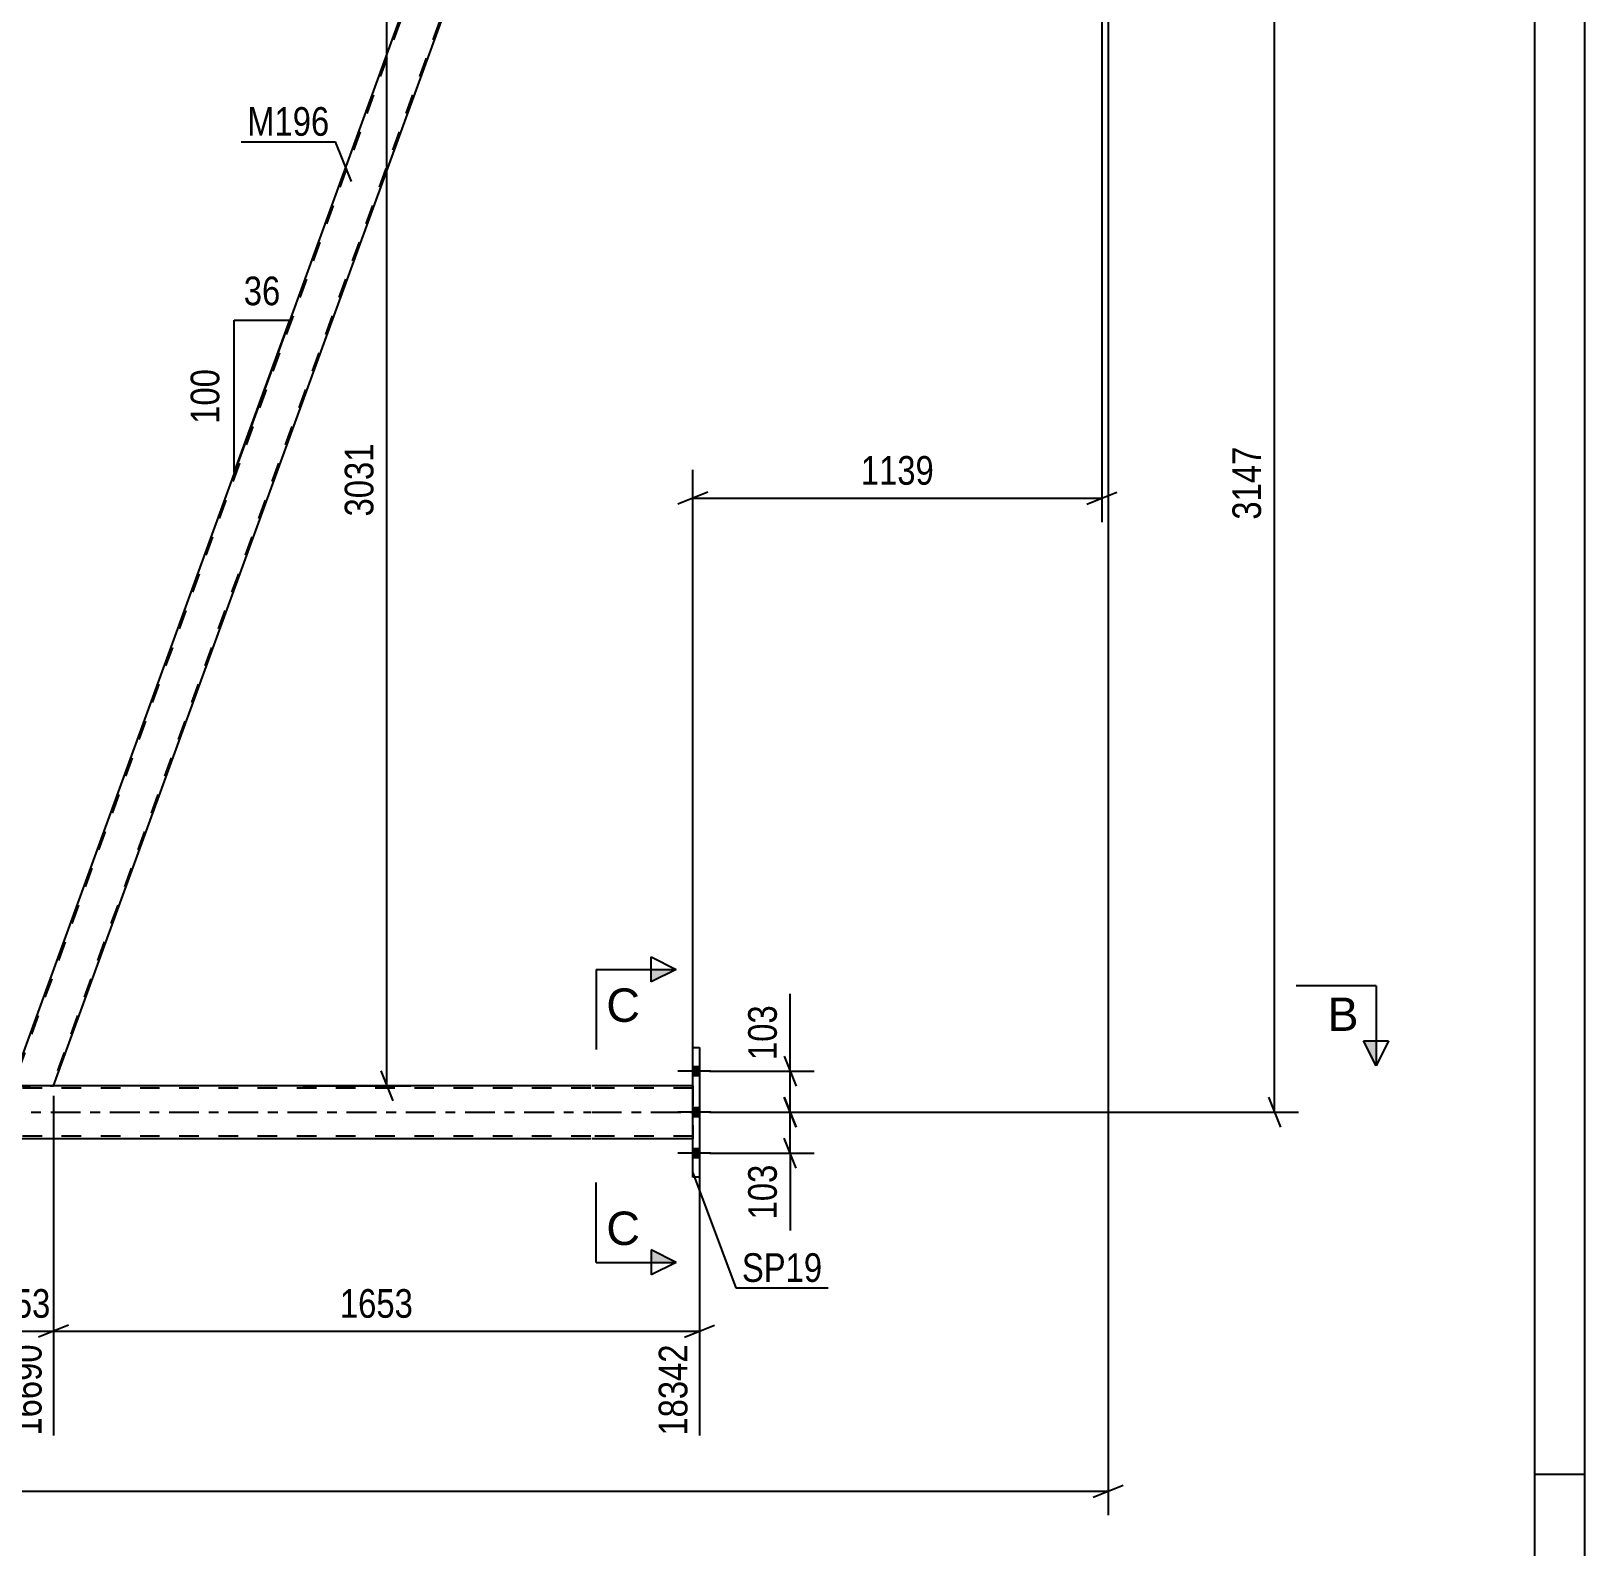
# Model space of a CAD drawing. Header units: millimetres. Extents: x 0 to 841, y 0 to 594.
# Drawn here: x 685.6 to 841, y 290.7 to 442.4 of the extents above; entities that cross this region are included whole.
import ezdxf

# ---------------------------------------------------------------- set-up
doc = ezdxf.new("R2010")
doc.units = ezdxf.units.MM
doc.linetypes.add('DXK_LINE_DOT2', pattern=[3.9198, 1.9599, -1.9599])
doc.linetypes.add('DXK_LINE_DOT3', pattern=[5.9187, 2.979, -0.9799, 0.9799, -0.9799])
doc.styles.add('Arial', font='ARIAL.TTF', dxfattribs={"height": 0.2})
doc.styles.add('Arial Narrow', font='ARIALN.TTF', dxfattribs={"height": 0.2})

# ---------------------------------------------------------------- blocks, each defined once
blk = doc.blocks.new('Unknown-814553173-1135')
at = {"color": 5, "linetype": 'Continuous'}
for p, q in [((841, 0), (841, 594)), ((836, 5), (836, 589)), ((841, 298), (836, 298))]:
    blk.add_line(p, q, dxfattribs=at)
blk = doc.blocks.new('Part-814553173-4147 - 3758')
at = {"color": 7, "linetype": 'DXK_LINE_DOT2'}
for p, q in [((741.59, 336.62), (66.12, 336.62)), ((751.81, 336.62), (741.69, 336.62)), ((751.81, 336.86), (751.81, 331.58)), ((741.59, 331.82), (66.12, 331.82)), ((751.81, 331.82), (741.69, 331.82))]:
    blk.add_line(p, q, dxfattribs=at)
at = {"color": 2, "linetype": 'Continuous'}
for p, q in [((741.59, 336.86), (607.19, 336.86)), ((751.81, 336.86), (741.69, 336.86)), ((741.59, 331.58), (607.19, 331.58)), ((751.81, 331.58), (741.69, 331.58))]:
    blk.add_line(p, q, dxfattribs=at)
at = {"color": 7, "linetype": 'DXK_LINE_DOT3'}
for p, q in [((66.12, 334.22), (741.59, 334.22)), ((741.69, 334.22), (751.81, 334.22))]:
    blk.add_line(p, q, dxfattribs=at)
blk = doc.blocks.new('Bolt-814553173-3985 - 3758')
at = {"linetype": 'Continuous'}
for points in [[(751.81, 338.76), (751.81, 337.88), (752.45, 337.88), (752.45, 338.76)], [(751.81, 338.76), (751.81, 337.88), (752.45, 337.88), (752.45, 338.76)], [(751.81, 338.76), (751.81, 337.88), (752.45, 337.88), (752.45, 338.76)], [(751.81, 334.66), (751.81, 333.78), (752.45, 333.78), (752.45, 334.66)], [(751.81, 334.66), (751.81, 333.78), (752.45, 333.78), (752.45, 334.66)], [(751.81, 330.56), (751.81, 329.68), (752.45, 329.68), (752.45, 330.56)], [(751.81, 330.56), (751.81, 329.68), (752.45, 329.68), (752.45, 330.56)], [(751.81, 330.56), (751.81, 329.68), (752.45, 329.68), (752.45, 330.56)]]:
    blk.add_hatch(color=1, dxfattribs=at).paths.add_polyline_path(points)
at = {"color": 1, "linetype": 'Continuous'}
for p, q in [((752.45, 338.76), (751.81, 338.76)), ((752.45, 338.76), (751.81, 338.76)), ((752.45, 338.76), (751.81, 338.76)), ((753.61, 338.32), (750.29, 338.32)), ((753.61, 338.32), (750.29, 338.32)), ((753.61, 338.32), (750.29, 338.32)), ((752.45, 337.88), (751.81, 337.88)), ((752.45, 337.88), (751.81, 337.88)), ((752.45, 337.88), (751.81, 337.88)), ((753.61, 334.22), (750.29, 334.22)), ((753.61, 334.22), (750.29, 334.22)), ((752.45, 334.66), (751.81, 334.66)), ((752.45, 334.66), (751.81, 334.66)), ((752.45, 333.78), (751.81, 333.78)), ((752.45, 333.78), (751.81, 333.78)), ((753.61, 330.12), (750.29, 330.12)), ((753.61, 330.12), (750.29, 330.12)), ((753.61, 330.12), (750.29, 330.12)), ((752.45, 330.56), (751.81, 330.56)), ((752.45, 330.56), (751.81, 330.56)), ((752.45, 330.56), (751.81, 330.56)), ((752.45, 329.68), (751.81, 329.68)), ((752.45, 329.68), (751.81, 329.68)), ((752.45, 329.68), (751.81, 329.68))]:
    blk.add_line(p, q, dxfattribs=at)
blk = doc.blocks.new('Part-814553173-4019 - 3758')
at = {"color": 2, "linetype": 'Continuous'}
for p, q in [((751.81, 327.72), (751.81, 340.72)), ((751.81, 340.72), (752.45, 340.72)), ((752.45, 340.72), (752.45, 327.72)), ((752.45, 327.72), (751.81, 327.72))]:
    blk.add_line(p, q, dxfattribs=at)
blk = doc.blocks.new('Part-814553173-4172 - 3758')
at = {"color": 7, "linetype": 'DXK_LINE_DOT2'}
for p, q in [((727.9, 458.08), (683.78, 336.86)), ((731.82, 458.08), (687.7, 336.86)), ((684.86, 340.28), (683.61, 336.86)), ((683.61, 336.86), (687.87, 336.86))]:
    blk.add_line(p, q, dxfattribs=at)
at = {"color": 2, "linetype": 'Continuous'}
for p, q in [((727.73, 458.08), (684.86, 340.28)), ((687.87, 336.86), (731.99, 458.08)), ((731.99, 458.08), (727.73, 458.08))]:
    blk.add_line(p, q, dxfattribs=at)
blk = doc.blocks.new('StraightDimension-814553173-4931 - 3758')
at = {"color": 7, "linetype": 'Continuous'}
for p, q in [((760.94, 339.82), (762.14, 336.82)), ((753.45, 338.32), (763.94, 338.32)), ((761.54, 334.22), (761.54, 338.32)), ((762.14, 332.72), (760.94, 335.72)), ((753.45, 334.22), (763.94, 334.22))]:
    blk.add_line(p, q, dxfattribs=at)
at = {"color": 0}
blk.add_wipeout([(760.79, 345.53), (756.59, 345.53), (756.59, 338.85), (760.79, 338.85)], dxfattribs=at)
at = {"color": 7, "linetype": 'Continuous'}
blk.add_line((761.54, 338.32), (761.54, 346.06), dxfattribs=at)
blk.add_line((761.54, 338.32), (761.54, 346.06), dxfattribs=at)
at = {"color": 3, "style": 'Arial Narrow'}
blk.add_text('103', height=2.863, rotation=90.0002, dxfattribs=at).set_placement((760.19, 339.45))
blk = doc.blocks.new('StraightDimension-814553173-4941 - 3758')
at = {"color": 7, "linetype": 'Continuous'}
for p, q in [((760.94, 335.72), (762.14, 332.72)), ((753.45, 334.22), (763.94, 334.22)), ((761.54, 330.12), (761.54, 334.22)), ((762.14, 328.62), (760.94, 331.62)), ((753.45, 330.12), (763.94, 330.12))]:
    blk.add_line(p, q, dxfattribs=at)
at = {"color": 0}
blk.add_wipeout([(760.79, 329.6), (756.59, 329.6), (756.59, 322.91), (760.79, 322.91)], dxfattribs=at)
at = {"color": 7, "linetype": 'Continuous'}
blk.add_line((761.54, 330.12), (761.54, 322.39), dxfattribs=at)
blk.add_line((761.54, 330.12), (761.54, 322.39), dxfattribs=at)
at = {"color": 3, "style": 'Arial Narrow'}
blk.add_text('103', height=2.863, rotation=90.0002, dxfattribs=at).set_placement((760.19, 323.51))
blk = doc.blocks.new('StraightDimension-814553173-4852 - 3758')
at = {"color": 7, "linetype": 'Continuous'}
for p, q in [((721.8, 456.58), (720.6, 459.58)), ((739.06, 458.08), (718.35, 458.08)), ((721.2, 336.86), (721.2, 458.08)), ((720.6, 338.36), (721.8, 335.36)), ((712.81, 336.86), (723.6, 336.86))]:
    blk.add_line(p, q, dxfattribs=at)
at = {"color": 0}
blk.add_wipeout([(720.45, 401.73), (716.25, 401.73), (716.25, 393.22), (720.45, 393.22)], dxfattribs=at)
at = {"color": 3, "style": 'Arial Narrow'}
blk.add_text('3031', height=2.863, rotation=90.0002, dxfattribs=at).set_placement((719.85, 393.82))
blk = doc.blocks.new('StraightDimension-814553173-4794 - 3758')
at = {"color": 7, "linetype": 'Continuous'}
for p, q in [((681.76, 335.86), (681.76, 301.88)), ((687.87, 335.86), (687.87, 301.88)), ((680.26, 311.72), (683.26, 312.92)), ((681.76, 312.32), (687.87, 312.32)), ((689.37, 312.92), (686.37, 311.72))]:
    blk.add_line(p, q, dxfattribs=at)
at = {"color": 0}
blk.add_wipeout([(688.16, 313.07), (688.16, 317.27), (681.47, 317.27), (681.47, 313.07)], dxfattribs=at)
at = {"color": 0, "linetype": 'Continuous'}
blk.add_wipeout([(687.27, 311.62), (683.07, 311.62), (683.07, 301.28), (687.27, 301.28)], dxfattribs=at)
at = {"color": 3, "style": 'Arial Narrow'}
blk.add_text('153', height=2.863, dxfattribs=at).set_placement((682.07, 313.67))
at = {"color": 3, "linetype": 'Continuous', "style": 'Arial Narrow'}
blk.add_text('16690', height=2.863, rotation=90.0002, dxfattribs=at).set_placement((686.67, 301.88))
blk = doc.blocks.new('StraightDimension-814553173-4538 - 3758')
at = {"color": 7, "linetype": 'Continuous'}
for p, q in [((793.32, 452.58), (793.32, 293.94)), ((791.82, 295.74), (794.82, 296.94)), ((55.26, 296.34), (793.32, 296.34))]:
    blk.add_line(p, q, dxfattribs=at)
blk = doc.blocks.new('StraightDimension-814553173-4813 - 3758')
at = {"color": 7, "linetype": 'Continuous'}
for p, q in [((752.45, 339.72), (752.45, 301.88)), ((687.87, 335.86), (687.87, 301.88)), ((689.37, 312.92), (686.37, 311.72)), ((687.87, 312.32), (752.45, 312.32)), ((750.95, 311.72), (753.95, 312.92))]:
    blk.add_line(p, q, dxfattribs=at)
at = {"color": 0}
blk.add_wipeout([(724.41, 313.07), (724.41, 317.27), (715.9, 317.27), (715.9, 313.07)], dxfattribs=at)
at = {"color": 0, "linetype": 'Continuous'}
blk.add_wipeout([(751.85, 311.62), (747.65, 311.62), (747.65, 301.28), (751.85, 301.28)], dxfattribs=at)
at = {"color": 3, "style": 'Arial Narrow'}
blk.add_text('1653', height=2.863, dxfattribs=at).set_placement((716.5, 313.67))
at = {"color": 3, "linetype": 'Continuous', "style": 'Arial Narrow'}
blk.add_text('18342', height=2.863, rotation=90.0002, dxfattribs=at).set_placement((751.25, 301.88))
blk = doc.blocks.new('StraightDimension-814553173-4863 - 3758')
at = {"color": 7, "linetype": 'Continuous'}
for p, q in [((810.56, 458.58), (809.36, 461.58)), ((794.32, 460.08), (812.36, 460.08)), ((809.96, 334.22), (809.96, 460.08)), ((809.36, 335.72), (810.56, 332.72)), ((753.45, 334.22), (812.36, 334.22))]:
    blk.add_line(p, q, dxfattribs=at)
at = {"color": 0}
blk.add_wipeout([(809.21, 401.41), (805.01, 401.41), (805.01, 392.9), (809.21, 392.9)], dxfattribs=at)
at = {"color": 3, "style": 'Arial Narrow'}
blk.add_text('3147', height=2.863, rotation=90.0002, dxfattribs=at).set_placement((808.61, 393.5))
blk = doc.blocks.new('StraightDimension-814553173-4873 - 3758')
at = {"color": 7, "linetype": 'Continuous'}
for p, q in [((792.68, 457.08), (792.68, 393.25)), ((751.81, 337.86), (751.81, 398.5)), ((753.31, 396.25), (750.31, 395.05)), ((791.18, 395.05), (794.18, 396.25)), ((751.81, 395.65), (792.68, 395.65))]:
    blk.add_line(p, q, dxfattribs=at)
at = {"color": 0}
blk.add_wipeout([(776.5, 396.4), (776.5, 400.6), (767.99, 400.6), (767.99, 396.4)], dxfattribs=at)
at = {"color": 3, "style": 'Arial Narrow'}
blk.add_text('1139', height=2.863, dxfattribs=at).set_placement((768.59, 397))
blk = doc.blocks.new('AngleDimension-814553173-5329 - 3758')
at = {"color": 7, "linetype": 'Continuous'}
for p, q in [((705.94, 413.45), (711.48, 413.45)), ((705.94, 398.23), (711.48, 413.45)), ((705.94, 398.23), (705.94, 413.45)), ((708.76, 405.96), (711.48, 413.45))]:
    blk.add_line(p, q, dxfattribs=at)
at = {"color": 0}
for points in [[(711.14, 414.35), (711.14, 418.55), (706.29, 418.55), (706.29, 414.35)], [(705.04, 409.18), (700.84, 409.18), (700.84, 402.49), (705.04, 402.49)]]:
    blk.add_wipeout(points, dxfattribs=at)
at = {"color": 3, "style": 'Arial Narrow'}
blk.add_text('36', height=2.863, dxfattribs=at).set_placement((706.89, 414.95))
blk.add_text('100', height=2.863, rotation=90.0002, dxfattribs=at).set_placement((704.44, 403.09))
blk = doc.blocks.new('Mark-814553173-4168 - 3758')
at = {"color": 0}
blk.add_wipeout([(715.45, 431.9), (715.45, 434.9), (707.23, 434.9), (707.23, 431.9)], dxfattribs=at)
blk.add_wipeout([(715.45, 431.9), (715.45, 434.9), (707.23, 434.9), (707.23, 431.9)], dxfattribs=at)
at = {"color": 30, "linetype": 'Continuous'}
for p in [(706.63, 431.3), (717.67, 427.32)]:
    blk.add_line(p, (716.05, 431.3), dxfattribs=at)
at = {"color": 3, "style": 'Arial Narrow'}
blk.add_text('M196', height=2.863, dxfattribs=at).set_placement((707.23, 431.9))
blk = doc.blocks.new('Mark-814553173-4015 - 3758')
at = {"color": 0}
blk.add_wipeout([(764.74, 317.26), (764.74, 320.26), (756.7, 320.26), (756.7, 317.26)], dxfattribs=at)
blk.add_wipeout([(764.74, 317.26), (764.74, 320.26), (756.7, 320.26), (756.7, 317.26)], dxfattribs=at)
at = {"color": 30, "linetype": 'Continuous'}
for p, q in [((751.81, 328.16), (756.1, 316.66)), ((756.1, 316.66), (765.34, 316.66))]:
    blk.add_line(p, q, dxfattribs=at)
at = {"color": 3, "style": 'Arial Narrow'}
blk.add_text('SP19', height=2.863, dxfattribs=at).set_placement((756.7, 317.26))
blk = doc.blocks.new('SectionMark-814553173-5375 - 3758')
at = {"linetype": 'Continuous'}
for points in [[(747.64, 347.27), (747.64, 348.52), (750.14, 348.52)], [(747.64, 319.2), (747.64, 320.45), (750.14, 319.2)]]:
    blk.add_hatch(color=6, dxfattribs=at).paths.add_polyline_path(points)
at = {"color": 6, "linetype": 'Continuous'}
for p, q in [((747.64, 347.27), (747.64, 349.77)), ((747.64, 349.77), (750.14, 348.52)), ((742.14, 348.52), (742.14, 340.52)), ((742.14, 348.52), (750.14, 348.52)), ((750.14, 348.52), (747.64, 347.27)), ((742.14, 319.2), (742.14, 327.2)), ((750.14, 319.2), (747.64, 320.45)), ((747.64, 320.45), (747.64, 317.95)), ((742.14, 319.2), (750.14, 319.2)), ((750.14, 319.2), (747.64, 317.95))]:
    blk.add_line(p, q, dxfattribs=at)
at = {"color": 0, "linetype": 'Continuous'}
for points in [[(746.51, 343.27), (746.51, 346.77), (743.14, 346.77), (743.14, 343.27)], [(746.51, 320.95), (746.51, 324.45), (743.14, 324.45), (743.14, 320.95)]]:
    blk.add_wipeout(points, dxfattribs=at)
at = {"color": 3, "linetype": 'Continuous', "style": 'Arial'}
for p in [(743.14, 343.27), (743.14, 320.95)]:
    blk.add_text('C', height=3.34, dxfattribs=at).set_placement(p)
blk = doc.blocks.new('SectionMark-814553173-5405 - 3758')
at = {"linetype": 'Continuous'}
blk.add_hatch(color=6, dxfattribs=at).paths.add_polyline_path([(818.86, 341.36), (820.11, 341.36), (820.11, 338.86)])
at = {"color": 6, "linetype": 'Continuous'}
for p, q in [((820.11, 346.86), (812.11, 346.86)), ((820.11, 346.86), (820.11, 338.86)), ((818.86, 341.36), (821.36, 341.36)), ((820.11, 338.86), (818.86, 341.36)), ((821.36, 341.36), (820.11, 338.86))]:
    blk.add_line(p, q, dxfattribs=at)
at = {"color": 0, "linetype": 'Continuous'}
blk.add_wipeout([(818.36, 342.36), (818.36, 345.86), (815.25, 345.86), (815.25, 342.36)], dxfattribs=at)
at = {"color": 3, "linetype": 'Continuous', "style": 'Arial'}
blk.add_text('B', height=3.34, dxfattribs=at).set_placement((815.25, 342.36))

msp = doc.modelspace()

# ---------------------------------------------------------------- block references
for name in ['Unknown-814553173-1135', 'Part-814553173-4172 - 3758', 'Part-814553173-4019 - 3758', 'Bolt-814553173-3985 - 3758', 'Part-814553173-4147 - 3758']:
    msp.add_blockref(name, (0, 0))

# ---------------------------------------------------------------- next in the draw order: block references
for name in ['StraightDimension-814553173-4852 - 3758', 'StraightDimension-814553173-4931 - 3758', 'StraightDimension-814553173-4794 - 3758']:
    msp.add_blockref(name, (0, 0))

# ---------------------------------------------------------------- next in the draw order: block references
msp.add_blockref('StraightDimension-814553173-4941 - 3758', (0, 0))

# ---------------------------------------------------------------- next in the draw order: block references
msp.add_blockref('StraightDimension-814553173-4538 - 3758', (0, 0))

# ---------------------------------------------------------------- next in the draw order: block references
for name in ['Mark-814553173-4168 - 3758', 'AngleDimension-814553173-5329 - 3758', 'StraightDimension-814553173-4813 - 3758']:
    msp.add_blockref(name, (0, 0))

# ---------------------------------------------------------------- next in the draw order: block references
for name in ['StraightDimension-814553173-4863 - 3758', 'Mark-814553173-4015 - 3758']:
    msp.add_blockref(name, (0, 0))

# ---------------------------------------------------------------- next in the draw order: block references
msp.add_blockref('StraightDimension-814553173-4873 - 3758', (0, 0))

# ---------------------------------------------------------------- next in the draw order: block references
msp.add_blockref('SectionMark-814553173-5375 - 3758', (0, 0))

# ---------------------------------------------------------------- next in the draw order: block references
msp.add_blockref('SectionMark-814553173-5405 - 3758', (0, 0))

doc.saveas('drawing.dxf')
